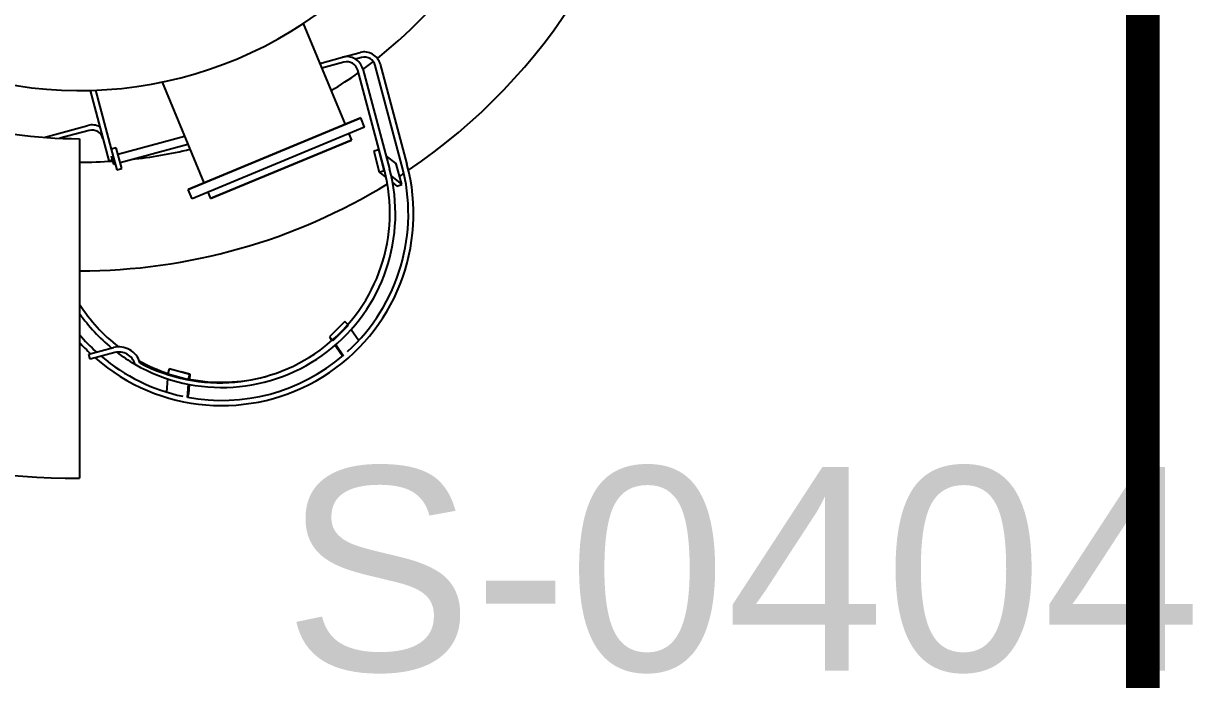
# Model space of a CAD drawing. Header units: inches. Extents: x 517790 to 538444, y 301815 to 302461.
# Drawn here: x 517877.358 to 517880.609, y 302325.12 to 302326.945 of the extents above; entities that cross this region are included whole.
import ezdxf

# ---------------------------------------------------------------- set-up
doc = ezdxf.new("R2010")
doc.units = ezdxf.units.IN
doc.header["$MEASUREMENT"] = 0
doc.layers.add('电气-接地设计-接地线', color=3, linetype='接地线')
doc.layers.add('硅胶总平面底图 工艺装置区', color=253, linetype='Continuous')
doc.styles.add('EESLTYPE', font='TXT.shx')
doc.styles.get("Standard").update_dxf_attribs({"font": 'arial.ttf'})
doc.linetypes.add('接地线', pattern='A,500,["/",EESLTYPE,S=200,R=0,X=0,Y=-100],-200,60,-200', length=960)

msp = doc.modelspace()

# ---------------------------------------------------------------- linework, layer by layer
at = {"layer": '电气-接地设计-接地线', "color": 1, "linetype": '接地线', "ltscale": 0.005, "const_width": 0.0944}
msp.add_lwpolyline([(517880.4709, 302348.7714), (517880.4709, 302325.0589)], dxfattribs=at)
at = {"layer": '硅胶总平面底图 工艺装置区', "color": 253, "linetype": 'Continuous', "lineweight": -3}
for p, q in [((517878.1364, 302326.9442), (517878.2525, 302326.664)), ((517878.1822, 302326.8337), (517878.2459, 302326.8508)), ((517878.2496, 302326.8369), (517878.1878, 302326.8203)), ((517878.2459, 302326.8508), (517878.2946, 302326.8638)), ((517878.2983, 302326.8499), (517878.2817, 302326.8455)), ((517878.3623, 302326.5369), (517878.2878, 302326.8148)), ((517878.3017, 302326.8185), (517878.3762, 302326.5406)), ((517878.4109, 302326.5499), (517878.3365, 302326.8279)), ((517878.3504, 302326.8316), (517878.4248, 302326.5537)), ((517877.744, 302326.7816), (517877.86, 302326.5014)), ((517877.5437, 302326.7585), (517877.5962, 302326.5625)), ((517877.5585, 302326.759), (517877.6024, 302326.5952)), ((517877.8164, 302326.4834), (517878.2961, 302326.6821)), ((517878.2961, 302326.6821), (517877.8164, 302326.4834)), ((517878.3069, 302326.6559), (517878.2961, 302326.6821)), ((517877.4147, 302326.628), (517877.5376, 302326.661)), ((517877.5413, 302326.6471), (517877.4599, 302326.6253)), ((517878.3069, 302326.6559), (517877.8272, 302326.4572)), ((517878.3069, 302326.6559), (517877.8272, 302326.4572)), ((517877.5144, 302326.6241), (517877.5144, 302325.6801)), ((517877.6209, 302326.5815), (517877.8063, 302326.6312)), ((517878.2705, 302326.6204), (517877.8781, 302326.4578)), ((517877.8781, 302326.4578), (517878.2705, 302326.6204)), ((517878.2633, 302326.6378), (517878.2705, 302326.6204)), ((517877.6163, 302326.5989), (517877.6024, 302326.5952)), ((517877.6024, 302326.5952), (517877.6179, 302326.5373)), ((517877.6318, 302326.541), (517877.6163, 302326.5989)), ((517877.6271, 302326.5583), (517877.8155, 302326.6088)), ((517878.3463, 302326.5933), (517878.3324, 302326.5895)), ((517878.3324, 302326.5895), (517878.3479, 302326.5316)), ((517878.3618, 302326.5354), (517878.3463, 302326.5933)), ((517878.3463, 302326.5932), (517878.3475, 302326.5922)), ((517878.3664, 302326.577), (517878.3949, 302326.5543)), ((517877.5962, 302326.5625), (517877.6055, 302326.565)), ((517877.6024, 302326.5763), (517877.6033, 302326.5732)), ((517877.6033, 302326.5732), (517877.6086, 302326.5534)), ((517877.6086, 302326.5534), (517877.6132, 302326.5546)), ((517878.4103, 302326.4965), (517878.3949, 302326.5543)), ((517877.6179, 302326.5373), (517877.6318, 302326.541)), ((517878.3479, 302326.5316), (517878.3618, 302326.5354)), ((517878.3479, 302326.5316), (517878.3671, 302326.5163)), ((517878.3618, 302326.5355), (517878.3629, 302326.5346)), ((517878.3813, 302326.5198), (517878.4103, 302326.4965)), ((517877.8272, 302326.4572), (517877.8164, 302326.4834)), ((517878.3848, 302326.5021), (517878.3965, 302326.4927)), ((517878.3965, 302326.4927), (517878.4103, 302326.4965)), ((517877.8709, 302326.4753), (517877.8781, 302326.4578)), ((517878.252, 302326.1156), (517878.2097, 302326.0733)), ((517878.2198, 302326.0631), (517878.2622, 302326.1055)), ((517878.2519, 302326.1157), (517878.2353, 302326.0989)), ((517878.252, 302326.1156), (517878.2519, 302326.1157)), ((517878.2622, 302326.1055), (517878.252, 302326.1156)), ((517878.2603, 302326.1074), (517878.2576, 302326.1101)), ((517878.2699, 302326.094), (517878.2906, 302326.0632)), ((517878.2097, 302326.0733), (517878.2198, 302326.0631)), ((517878.2098, 302326.0732), (517878.2097, 302326.0731)), ((517878.2097, 302326.0731), (517878.2142, 302326.0687)), ((517878.2097, 302326.0731), (517878.2163, 302326.0633)), ((517877.5404, 302326.0252), (517877.6087, 302326.0435)), ((517877.5441, 302326.0113), (517877.5404, 302326.0252)), ((517877.6124, 302326.0296), (517877.5441, 302326.0113)), ((517878.2252, 302326.05), (517878.2407, 302326.0269)), ((517878.2274, 302326.0519), (517878.2482, 302326.0209)), ((517878.2407, 302326.0269), (517878.2467, 302326.021)), ((517877.7632, 302325.9847), (517877.7595, 302325.9708)), ((517877.7595, 302325.9708), (517877.8174, 302325.9552)), ((517877.7631, 302325.9845), (517877.7615, 302325.9785)), ((517877.7631, 302325.9845), (517877.7631, 302325.9845)), ((517877.8211, 302325.9691), (517877.7632, 302325.9847)), ((517877.8211, 302325.9693), (517877.7962, 302325.9758)), ((517877.8174, 302325.9552), (517877.8211, 302325.9691)), ((517877.8176, 302325.9562), (517877.819, 302325.9614)), ((517877.8211, 302325.9691), (517877.8202, 302325.9557)), ((517877.821, 302325.9692), (517877.8211, 302325.9693)), ((517877.8211, 302325.9693), (517877.8211, 302325.9691)), ((517877.7585, 302325.9569), (517877.7561, 302325.9199)), ((517877.8165, 302325.9417), (517877.814, 302325.9048)), ((517877.8192, 302325.9412), (517877.8174, 302325.9137)), ((517877.8152, 302325.9054), (517877.8174, 302325.9137))]:
    msp.add_line(p, q, dxfattribs=at)
for centre, radius, start, end in [((517877.5144, 302327.8909), 2.2108, 141.8351, 270), ((517877.5144, 302327.8909), 1.1328, 113.5565, 318.5442), ((517877.5144, 302327.8909), 1.6341, 304.0386, 352.4312), ((517877.5144, 302327.8909), 1.6341, 304.0386, 352.4312), ((517877.5144, 302327.8909), 1.332, 308.438, 325.7337), ((517877.5144, 302327.8909), 1.332, 308.438, 325.7337), ((517878.2577, 302326.8068), 0.0456, 15, 105), ((517878.2577, 302326.8068), 0.0312, 15, 105), ((517878.3064, 302326.8198), 0.0456, 15, 105), ((517878.3064, 302326.8198), 0.0312, 15, 105), ((517877.5144, 302327.8909), 1.332, 306.2596, 307.8192), ((517877.5144, 302327.8909), 1.332, 306.2596, 307.8192), ((517877.5144, 302327.8909), 1.2668, 237.0638, 270), ((517877.5144, 302327.8909), 1.332, 301.6756, 305.597), ((517877.5144, 302327.8909), 1.332, 301.6756, 305.597), ((517877.5494, 302326.6169), 0.0456, 61.8264, 105), ((517877.5494, 302326.6169), 0.0312, 15, 105), ((517877.5144, 302327.8909), 1.332, 276.2159, 283.3244), ((517877.5144, 302327.8909), 1.332, 276.2159, 283.3244), ((517877.5144, 302327.8909), 1.332, 270, 273.955), ((517877.5144, 302327.8909), 1.332, 270, 273.955), ((517877.9097, 302326.4156), 0.5333, 228.7055, 15), ((517877.9097, 302326.4156), 0.5189, 312.361, 15), ((517877.9097, 302326.4156), 0.483, 240, 15), ((517877.9042, 302326.4188), 0.4731, 241.9999, 14.4573), ((517877.5144, 302327.8909), 1.6341, 302.9847, 303.4986), ((517877.5144, 302327.8909), 1.6341, 302.9847, 303.4986), ((517877.5144, 302327.8909), 1.6341, 270, 301.5927), ((517877.5144, 302327.8909), 1.6341, 270, 301.5927), ((517877.9097, 302326.4156), 0.4686, 212.4745, 232.1774), ((517877.9097, 302326.4156), 0.483, 215.065, 230.6612), ((517877.9097, 302326.4156), 0.5189, 220.3794, 227.8598), ((517877.9097, 302326.4156), 0.5333, 222.1643, 226.867), ((517877.6242, 302325.9856), 0.0599, 15, 105), ((517877.6242, 302325.9856), 0.0456, 15, 105), ((517877.9097, 302326.4156), 0.483, 232.844, 240), ((517877.9097, 302326.4156), 0.5189, 229.7717, 257.9757), ((517877.9097, 302326.4156), 0.4686, 240.6666, 251.3327), ((517877.9097, 302326.4156), 0.5189, 259.4014, 310.6053), ((517877.9097, 302326.4156), 0.4686, 258.6673, 285)]:
    msp.add_arc(centre, radius, start, end, dxfattribs=at)

# ---------------------------------------------------------------- texts
at = {"layer": '硅胶总平面底图 工艺装置区', "color": 9, "linetype": 'Continuous', "lineweight": 20}
msp.add_text('S-0404', height=0.5664, dxfattribs=at).set_placement((517878.0813, 302325.1451))

doc.saveas('drawing.dxf')
